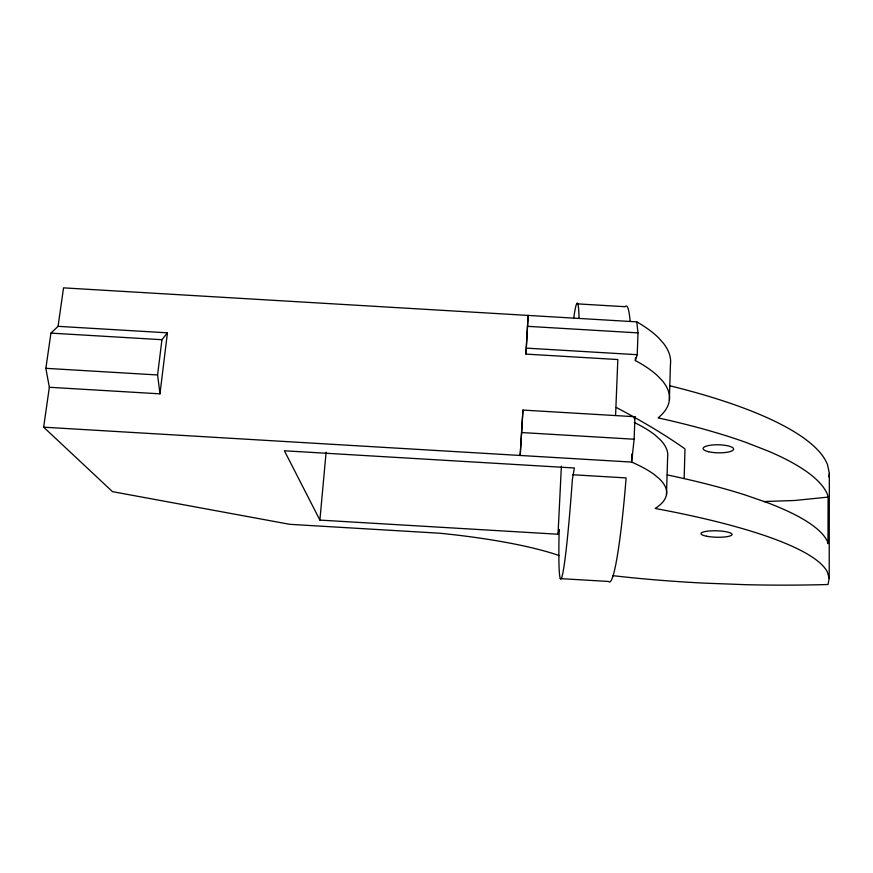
<?xml version="1.0" encoding="UTF-8"?>
<svg xmlns="http://www.w3.org/2000/svg" width="873" height="873" viewBox="0 0 873 873"><rect width="100%" height="100%" fill="white"/><g stroke="black" fill="none" stroke-linecap="round" stroke-linejoin="round"><path stroke-width="1.31" d="M635.446 357.919L635.348 360.582A218.097 64.918 4.1 0 1 657.467 375.685L662.323 380.759A218.097 64.918 4.1 0 1 658.122 417.883A387.437 89.188 3.9 0 1 745.957 442.404L768.426 451.166A387.437 89.188 3.9 0 1 827.506 494.544L828.084 497.097L828.008 543.683L827.429 541.435A390.613 78.341 3.9 0 0 767.793 502.826L745.095 494.947A390.613 78.341 3.9 0 0 667.19 474.89M612.551 575.623A345.773 75.296 1.3 0 0 704.26 583.131L745.684 584.681A345.773 75.296 1.3 0 0 828.019 584.506L829.197 578.417L829.35 473.417L827.56 464.807A385.43 95.975 4 0 0 669.886 385.779M684.17 478.6L684.978 448.908L683.112 447.554A1318.656 235.896 9.4 0 0 616.338 407.484M666.492 494.565L667.627 457.343A220.367 57.269 4 0 0 660.446 439.948L655.525 435.431A220.367 57.269 4 0 0 634.245 422.477M669.351 400.401L670.442 364.412A216.668 69.665 4.2 0 0 663.513 343.373L658.7 337.96A216.668 69.665 4.2 0 0 636.766 321.864L63.543 287.861L58.055 326.338L50.94 333.115L45.865 368.33L49.346 387.274L43.65 427.181L112.486 491.652L289.771 524.324L439.817 533.228A180.154 32.148 4 0 1 559.418 555.632M631.91 454.047L631.615 462.079A221.851 52.184 4 0 1 654.248 474.53L659.213 478.666A221.851 52.184 4 0 1 655.197 508.457A392.686 71.171 3.8 0 1 827.375 571.99L829.197 578.417M43.65 427.181L631.615 462.079L634.136 439.228L634.955 416.727L522.949 410.081L520.177 455.466L522.949 410.081M635.348 360.582L637.225 354.7L638.01 332.886L636.766 321.864M525.939 354.1L528.132 315.426L525.939 354.1L617.822 359.545L615.585 415.417M558.033 534.232L559.189 529.518L559.091 532.912A138.261 5.893 -86.6 0 0 562.234 575.722A138.261 5.893 -86.6 0 0 572.372 479.506L574.358 467.993L284.402 450.784L319.889 520.101L558.033 534.232L561.383 466.149M319.889 520.101L326.109 452.181M49.346 387.274L159.966 393.843L157.587 374.964L161.942 339.706L167.441 332.82L58.055 326.338M159.966 393.843L167.441 332.82M828.848 476.953L829.35 473.417M634.213 418.8L634.955 416.727M828.084 497.097L794.517 500.502L763.591 501.549M576.638 303.826L625.155 306.707A138.261 10.531 -86.5 0 1 630.12 320.948M527.696 326.338L638.01 332.886M526.463 348.131L637.225 354.7M50.94 333.115L161.942 339.706M45.865 368.33L157.587 374.964M521.672 432.55L634.136 439.228M572.688 474.748L626.072 477.913L625.734 482.671A138.261 10.531 -86.5 0 1 608.688 581.473L560.237 578.603M573.757 317.739A138.261 5.893 -86.6 0 1 579.05 317.925M706.661 536.24A15.539 3.219 1.6 0 0 731.847 534.963A15.539 3.219 1.6 0 0 711.069 530.86A15.539 3.219 1.6 0 0 706.661 536.24M708.614 451.734A15.299 4.027 1.1 0 0 733.429 449.748A15.299 4.027 1.1 0 0 712.979 444.946A15.299 4.027 1.1 0 0 708.614 451.734"/></g></svg>
